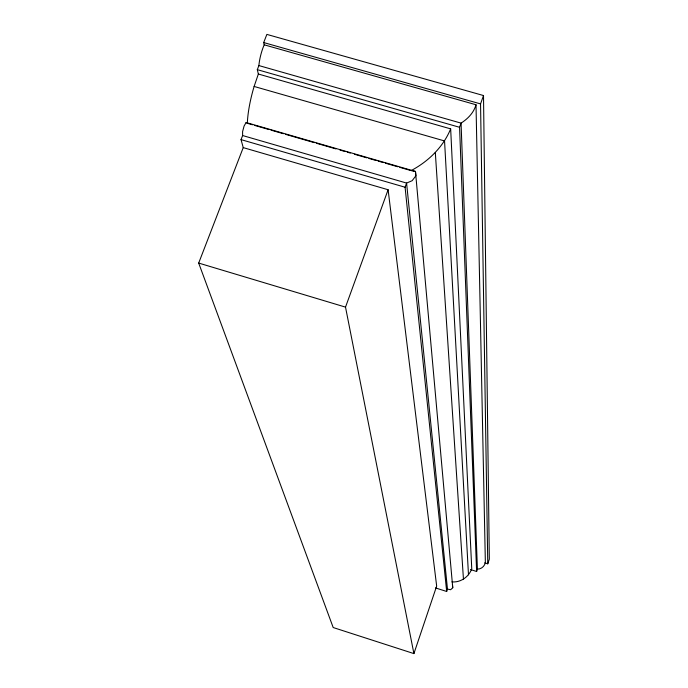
<?xml version="1.0" encoding="UTF-8"?>
<svg xmlns="http://www.w3.org/2000/svg" width="688" height="688" viewBox="0 0 688 688"><rect width="100%" height="100%" fill="white"/><g stroke="black" fill="none" stroke-linecap="round" stroke-linejoin="round"><path stroke-width="1.03" d="M470.48 569.544L476.621 571.487L477.403 569.139L461.063 123.118C467.831 118.826 473.843 112.66 476.01 104.757L264.201 44.815L263.693 42.561L266.867 34.4L483.509 95.537L489.314 559.155L487.766 563.816L484.705 562.853M446.675 591.474L447.475 589.091L406.591 183.068L242.615 135.536L242.589 131.606L244.085 126.05L246.106 122.516L415.475 171.441L415.93 175.75L412.129 180.712L406.591 183.068L405.086 187.231L446.675 591.474L435.487 587.922M243.234 147.619L198.686 263.074L333.19 627.533L413.909 653.6L436.665 586.09L388.109 189.742L243.234 147.619L241.041 139.621L242.615 135.536M252.487 124.795L247.345 123.307A45.933 11.008 -74.9 0 1 254.121 86.456L258.353 74.029L257.312 69.66L258.894 65.575A19.006 4.61 -75.2 0 1 264.201 44.815M487.766 563.816L480.551 103.897L483.509 95.537M476.621 571.487L459.575 127.289L461.063 123.118L258.894 65.575M413.909 653.6L345.514 307.123L388.109 189.742M258.353 74.029L450.666 128.871C443.167 147.129 428.332 161.465 411.08 170.615L415.475 171.441L452.756 587.741L450.649 589.728L447.475 589.091M451.921 581.893C460.616 582.684 468.846 576.914 471.753 568.787L450.666 128.871M477.403 569.139C481.29 569.182 484.679 566.276 485.358 562.474L476.01 104.757M263.693 42.561L480.551 103.897M257.312 69.66L459.575 127.289M254.121 86.456L444.551 140.945L468.485 574.841M254.551 125.388L268.965 129.559M271.029 130.152L283.387 133.721M285.443 134.315L314.278 142.648M316.334 143.242L335.907 148.9M340.027 150.087L345.17 151.575M347.234 152.168L350.321 153.063M354.44 154.25L366.799 157.827M368.854 158.421L376.069 160.502M378.125 161.095L383.276 162.583M385.332 163.176L397.69 166.754M399.754 167.347L410.048 170.323M241.041 139.621L405.086 187.231M198.686 263.074L345.514 307.123M246.106 122.516L247.345 123.307M452.42 584.43L452.756 587.741M435.323 152.598L463.454 579.27"/></g></svg>
